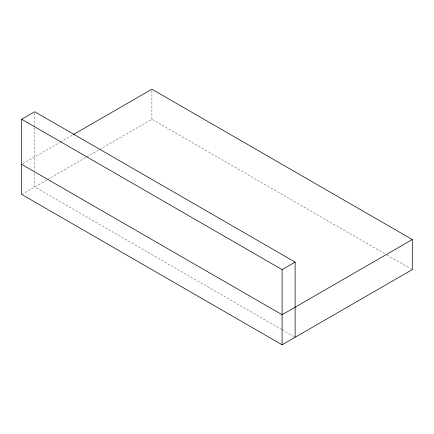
<?xml version="1.0" encoding="UTF-8"?>
<svg xmlns="http://www.w3.org/2000/svg" width="434" height="434" viewBox="0 0 434 434"><rect width="100%" height="100%" fill="white"/><g stroke="black" fill="none" stroke-linecap="round" stroke-linejoin="round"><path stroke-width="0.33" stroke-dasharray="2.17 1.63" d="M22.872 163.705L59.821 142.374M60.407 142.032L72.722 134.92M21.7 194.448L46.921 179.888M47.507 179.551L86.214 157.2M86.8 156.864L99.115 149.752M99.701 149.415L151.9 119.279L386.493 254.72M387.079 255.062L412.3 269.617M281.633 329.487L34.72 186.935L34.72 173.388M282.219 329.824L294.534 336.936M151.9 90.549L151.9 119.279M34.72 113.117L34.72 127.336M34.72 128.014L34.72 170.681"/><path stroke-width="0.65" d="M73.313 134.583L151.9 89.209L412.3 239.552L412.3 269.617L282.1 344.791L21.7 194.448L21.7 119.279L34.72 111.76L295.12 262.103L295.12 337.272M21.7 119.279L282.1 269.617L295.12 262.103M412.3 239.552L282.1 314.721L21.7 164.383M282.1 269.617L282.1 344.791"/></g></svg>
